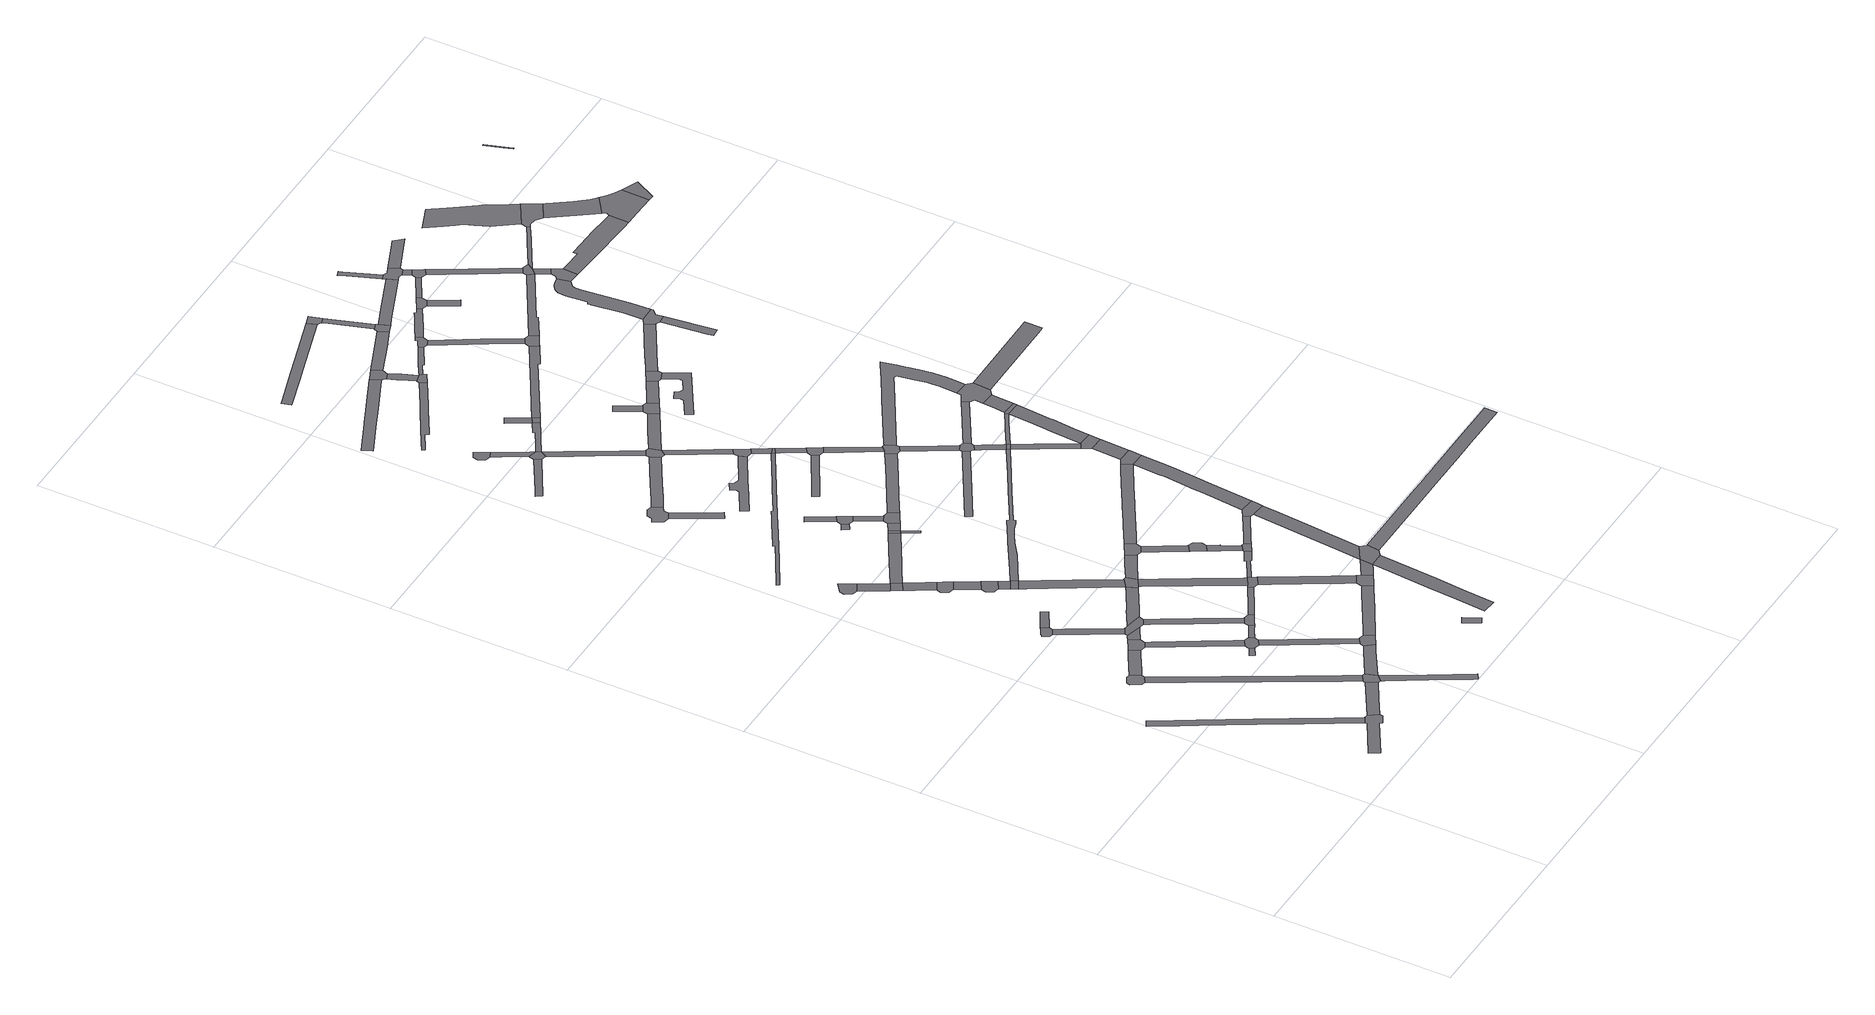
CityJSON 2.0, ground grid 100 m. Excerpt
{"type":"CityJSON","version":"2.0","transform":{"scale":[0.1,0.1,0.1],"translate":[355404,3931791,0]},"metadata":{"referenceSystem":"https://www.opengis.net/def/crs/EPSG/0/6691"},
"CityObjects":{
"road1":{"type":"Road","attributes":{"RoadStructureAttribute.sectionType":"1"},"geometry":[{"type":"MultiSurface","lod":"1","boundaries":[[[0,1,2,3,4,5,6,7,8,9,10,11,12,13,14,15,16,17,18]]]}]},
"road2":{"type":"Road","geometry":[{"type":"MultiSurface","lod":"1","boundaries":[[[19,20,21,22,23,10,9,24,25,26]]]}]},
"road3":{"type":"Road","geometry":[{"type":"MultiSurface","lod":"1","boundaries":[[[27,28,29,30,31,32,33,34]]]}]},
"road4":{"type":"Road","attributes":{"RoadStructureAttribute.sectionType":"1"},"geometry":[{"type":"MultiSurface","lod":"1","boundaries":[[[35,36,37,38,23,22]]]}]},
"road5":{"type":"Road","attributes":{"RoadStructureAttribute.sectionType":"1"},"geometry":[{"type":"MultiSurface","lod":"1","boundaries":[[[29,39,40,41,42,43,44,45,46,47,48,49,50,51,52,53,54,55,56,57,58,30]]]}]},
"road6":{"type":"Road","attributes":{"RoadStructureAttribute.sectionType":"1"},"geometry":[{"type":"MultiSurface","lod":"1","boundaries":[[[59,60,61,32,31,62,63,64]]]}]},
"road7":{"type":"Road","geometry":[{"type":"MultiSurface","lod":"1","boundaries":[[[48,47,37,36,65,66,67]]]}]},
"road8":{"type":"Road","geometry":[{"type":"MultiSurface","lod":"1","boundaries":[[[68,69,70,59,64,71,72]]]}]},
"road9":{"type":"Road","geometry":[{"type":"MultiSurface","lod":"1","boundaries":[[[73,74,75,76,77,78,79,80,81,82]]]}]},
"road10":{"type":"Road","attributes":{"RoadStructureAttribute.sectionType":"1"},"geometry":[{"type":"MultiSurface","lod":"1","boundaries":[[[83,84,85,86,87,73,82]]]}]},
"road11":{"type":"Road","attributes":{"RoadStructureAttribute.sectionType":"1"},"geometry":[{"type":"MultiSurface","lod":"1","boundaries":[[[88,89,90,91,66,65,92,93,94,95,96]]]}]},
"road12":{"type":"Road","attributes":{"RoadStructureAttribute.sectionType":"1"},"geometry":[{"type":"MultiSurface","lod":"1","boundaries":[[[71,97,98,99,100,101,102,72]]]}]},
"road13":{"type":"Road","attributes":{"RoadStructureAttribute.sectionType":"1"},"geometry":[{"type":"MultiSurface","lod":"1","boundaries":[[[103,104,105,106]]]}]},
"road14":{"type":"Road","attributes":{"RoadStructureAttribute.sectionType":"1"},"geometry":[{"type":"MultiSurface","lod":"1","boundaries":[[[68,107,108,109,110,69]]]}]},
"road15":{"type":"Road","attributes":{"RoadStructureAttribute.sectionType":"1"},"geometry":[{"type":"MultiSurface","lod":"1","boundaries":[[[74,111,112,113,75]]]}]},
"road16":{"type":"Road","attributes":{"RoadStructureAttribute.sectionType":"1"},"geometry":[{"type":"MultiSurface","lod":"1","boundaries":[[[66,114,115,116,117,118,119,67]]]}]},
"road17":{"type":"Road","geometry":[{"type":"MultiSurface","lod":"1","boundaries":[[[120,121,122,99,98,103,106,123,124]]]}]},
"road18":{"type":"Road","geometry":[{"type":"MultiSurface","lod":"1","boundaries":[[[125,126,127,128,129,130]]]}]},
"road19":{"type":"Road","geometry":[{"type":"MultiSurface","lod":"1","boundaries":[[[85,84,109,108,131,132,133,134]]]}]},
"road20":{"type":"Road","attributes":{"RoadStructureAttribute.sectionType":"1"},"geometry":[{"type":"MultiSurface","lod":"1","boundaries":[[[135,127,126,136]]]}]},
"road21":{"type":"Road","geometry":[{"type":"MultiSurface","lod":"1","boundaries":[[[137,135,136,138]]]}]},
"road22":{"type":"Road","attributes":{"RoadStructureAttribute.sectionType":"1"},"geometry":[{"type":"MultiSurface","lod":"1","boundaries":[[[139,140,141,142,120,124]]]}]},
"road23":{"type":"Road","attributes":{"RoadStructureAttribute.sectionType":"1"},"geometry":[{"type":"MultiSurface","lod":"1","boundaries":[[[122,121,143,144,145]]]}]},
"road24":{"type":"Road","attributes":{"RoadStructureAttribute.sectionType":"1"},"geometry":[{"type":"MultiSurface","lod":"1","boundaries":[[[146,147,148,149,150,137,138]]]}]},
"road25":{"type":"Road","attributes":{"RoadStructureAttribute.sectionType":"1"},"geometry":[{"type":"MultiSurface","lod":"1","boundaries":[[[151,152,132,131,153,154,155,156]]]}]},
"road26":{"type":"Road","geometry":[{"type":"MultiSurface","lod":"1","boundaries":[[[157,158,149,148,159,160,161,162]]]}]},
"road27":{"type":"Road","geometry":[{"type":"MultiSurface","lod":"1","boundaries":[[[163,141,140,116,115,164]]]}]},
"road28":{"type":"Road","attributes":{"RoadStructureAttribute.sectionType":"1"},"geometry":[{"type":"MultiSurface","lod":"1","boundaries":[[[161,165,166,167,168,169,170,162]]]}]},
"road29":{"type":"Road","attributes":{"RoadStructureAttribute.sectionType":"1"},"geometry":[{"type":"MultiSurface","lod":"1","boundaries":[[[133,171,172,173,174,175,176,177,178,179,134]]]}]},
"road30":{"type":"Road","geometry":[{"type":"MultiSurface","lod":"1","boundaries":[[[180,181,168,167,182,183]]]}]},
"road31":{"type":"Road","geometry":[{"type":"MultiSurface","lod":"1","boundaries":[[[155,184,145,144,185,186,187,156]]]}]},
"road32":{"type":"Road","attributes":{"RoadStructureAttribute.sectionType":"1"},"geometry":[{"type":"MultiSurface","lod":"1","boundaries":[[[181,180,188,189]]]}]},
"road33":{"type":"Road","geometry":[{"type":"MultiSurface","lod":"1","boundaries":[[[188,190,191,189]]]}]},
"road34":{"type":"Road","attributes":{"RoadStructureAttribute.sectionType":"1"},"geometry":[{"type":"MultiSurface","lod":"1","boundaries":[[[190,192,193,194,195,196,197,198,175,199,200,201,202,203,204,191]]]}]},
"road35":{"type":"Road","attributes":{"RoadStructureAttribute.sectionType":"1"},"geometry":[{"type":"MultiSurface","lod":"1","boundaries":[[[205,206,207,208,135,137,209,210,211,212]]]}]},
"road36":{"type":"Road","attributes":{"RoadStructureAttribute.sectionType":"1"},"geometry":[{"type":"MultiSurface","lod":"1","boundaries":[[[213,187,186,214,215,216]]]}]},
"road37":{"type":"Road","geometry":[{"type":"MultiSurface","lod":"1","boundaries":[[[217,218,219,199,175,174]]]}]},
"road38":{"type":"Road","geometry":[{"type":"MultiSurface","lod":"1","boundaries":[[[220,221,222,223,224,225,226,227,228,229]]]}]},
"road39":{"type":"Road","attributes":{"RoadStructureAttribute.sectionType":"1"},"geometry":[{"type":"MultiSurface","lod":"1","boundaries":[[[230,231,232,233,234,235,236,237,238,239,240,241,163,164]]]}]},
"road40":{"type":"Road","attributes":{"RoadStructureAttribute.sectionType":"1"},"geometry":[{"type":"MultiSurface","lod":"1","boundaries":[[[226,242,243,244,245,227]]]}]},
"road41":{"type":"Road","attributes":{"RoadStructureAttribute.sectionType":"1"},"geometry":[{"type":"MultiSurface","lod":"1","boundaries":[[[246,247,248,249]]]}]},
"road42":{"type":"Road","attributes":{"RoadStructureAttribute.sectionType":"1"},"geometry":[{"type":"MultiSurface","lod":"1","boundaries":[[[217,250,251,252,253,254,255,256,257,258,218]]]}]},
"road43":{"type":"Road","attributes":{"RoadStructureAttribute.sectionType":"1"},"geometry":[{"type":"MultiSurface","lod":"1","boundaries":[[[259,260,261,262,263,264,265,266,267,268,269,270,271,272,273,274,275,276,277,278,279]]]}]},
"road44":{"type":"Road","attributes":{"RoadStructureAttribute.sectionType":"1"},"geometry":[{"type":"MultiSurface","lod":"1","boundaries":[[[280,281,219,218,282,283]]]}]},
"road45":{"type":"Road","geometry":[{"type":"MultiSurface","lod":"1","boundaries":[[[215,284,285,286,287,255,254,216]]]}]},
"road46":{"type":"Road","geometry":[{"type":"MultiSurface","lod":"1","boundaries":[[[288,289,290,291]]]}]},
"road47":{"type":"Road","geometry":[{"type":"MultiSurface","lod":"1","boundaries":[[[292,293,205,212,294]]]}]},
"road48":{"type":"Road","geometry":[{"type":"MultiSurface","lod":"1","boundaries":[[[295,296,297,298,294,212]]]}]},
"road49":{"type":"Road","attributes":{"RoadStructureAttribute.sectionType":"1"},"geometry":[{"type":"MultiSurface","lod":"1","boundaries":[[[299,300,301,302]]]}]},
"road50":{"type":"Road","attributes":{"RoadStructureAttribute.sectionType":"1"},"geometry":[{"type":"MultiSurface","lod":"1","boundaries":[[[303,304,292,294]]]}]},
"road51":{"type":"Road","geometry":[{"type":"MultiSurface","lod":"1","boundaries":[[[288,291,305,306,299,302]]]}]},
"road52":{"type":"Road","attributes":{"RoadStructureAttribute.sectionType":"1"},"geometry":[{"type":"MultiSurface","lod":"1","boundaries":[[[307,308,309,310,311,312,313,314,315,316]]]}]},
"road53":{"type":"Road","attributes":{"RoadStructureAttribute.sectionType":"1"},"geometry":[{"type":"MultiSurface","lod":"1","boundaries":[[[284,317,318,319,320,321,322,323,285]]]}]},
"road54":{"type":"Road","attributes":{"RoadStructureAttribute.sectionType":"1"},"geometry":[{"type":"MultiSurface","lod":"1","boundaries":[[[324,306,305,325]]]}]},
"road55":{"type":"Road","geometry":[{"type":"MultiSurface","lod":"1","boundaries":[[[304,303,326,327,328,324,325]]]}]},
"road56":{"type":"Road","geometry":[{"type":"MultiSurface","lod":"1","boundaries":[[[329,330,280,283,331,332]]]}]},
"road57":{"type":"Road","geometry":[{"type":"MultiSurface","lod":"1","boundaries":[[[321,320,235,234,333,334,335]]]}]},
"road58":{"type":"Road","attributes":{"RoadStructureAttribute.sectionType":"1"},"geometry":[{"type":"MultiSurface","lod":"1","boundaries":[[[336,337,338,339,340,287,286,341,342,343,344,345,346]]]}]},
"road59":{"type":"Road","attributes":{"RoadStructureAttribute.sectionType":"1"},"geometry":[{"type":"MultiSurface","lod":"1","boundaries":[[[347,348,349,350,351,352,353,354,355,356,220,229]]]}]},
"road60":{"type":"Road","attributes":{"RoadStructureAttribute.sectionType":"1"},"geometry":[{"type":"MultiSurface","lod":"1","boundaries":[[[331,357,358,359,360,361,362,363,364,332]]]}]},
"road61":{"type":"Road","geometry":[{"type":"MultiSurface","lod":"1","boundaries":[[[365,366,367,368,369,370,371]]]}]},
"road62":{"type":"Road","attributes":{"RoadStructureAttribute.sectionType":"1"},"geometry":[{"type":"MultiSurface","lod":"1","boundaries":[[[372,373,374,375,376,377,378,379,380,381]]]}]},
"road63":{"type":"Road","attributes":{"RoadStructureAttribute.sectionType":"1"},"geometry":[{"type":"MultiSurface","lod":"1","boundaries":[[[382,383,384,385,386,360,359]]]}]},
"road64":{"type":"Road","attributes":{"RoadStructureAttribute.sectionType":"1"},"geometry":[{"type":"MultiSurface","lod":"1","boundaries":[[[370,387,388,389,390,391,392,393,371]]]}]},
"road65":{"type":"Road","attributes":{"RoadStructureAttribute.sectionType":"1"},"geometry":[{"type":"MultiSurface","lod":"1","boundaries":[[[334,394,377,395,335]]]}]},
"road66":{"type":"Road","attributes":{"RoadStructureAttribute.sectionType":"1"},"geometry":[{"type":"MultiSurface","lod":"1","boundaries":[[[396,397,398,399,400,401,402,403,404,405,406,407,408]]]}]},
"road67":{"type":"Road","geometry":[{"type":"MultiSurface","lod":"1","boundaries":[[[389,316,315,409,410,390]]]}]},
"road68":{"type":"Road","attributes":{"RoadStructureAttribute.sectionType":"1"},"geometry":[{"type":"MultiSurface","lod":"1","boundaries":[[[411,412,384,383,413,414,415]]]}]},
"road69":{"type":"Road","attributes":{"RoadStructureAttribute.sectionType":"1"},"geometry":[{"type":"MultiSurface","lod":"1","boundaries":[[[191,416,417,418,419,420,421,422,423,424,425,426,427,428,429,430,431,432,433,434,435,436,437,189]]]}]},
"road70":{"type":"Road","geometry":[{"type":"MultiSurface","lod":"1","boundaries":[[[345,438,439,415,414,346]]]}]},
"road71":{"type":"Road","attributes":{"RoadStructureAttribute.sectionType":"1"},"geometry":[{"type":"MultiSurface","lod":"1","boundaries":[[[440,441,442,443,444,445,446,447,448,410,409]]]}]},
"road72":{"type":"Road","geometry":[{"type":"MultiSurface","lod":"1","boundaries":[[[377,376,449,450,451,452,395]]]}]},
"road73":{"type":"Road","attributes":{"RoadStructureAttribute.sectionType":"1"},"geometry":[{"type":"MultiSurface","lod":"1","boundaries":[[[453,454,455,456,457,458,459,460,461]]]}]},
"road74":{"type":"Road","attributes":{"RoadStructureAttribute.sectionType":"1"},"geometry":[{"type":"MultiSurface","lod":"1","boundaries":[[[462,463,464,465,466,467,468,469,470,471,472,473,474]]]}]},
"road75":{"type":"Road","geometry":[{"type":"MultiSurface","lod":"1","boundaries":[[[475,445,444,353,352,476,477]]]}]},
"road76":{"type":"Road","attributes":{"RoadStructureAttribute.sectionType":"1"},"geometry":[{"type":"MultiSurface","lod":"1","boundaries":[[[410,478,479,480,481,482,483,484,390]]]}]},
"road77":{"type":"Road","attributes":{"RoadStructureAttribute.sectionType":"1"},"geometry":[{"type":"MultiSurface","lod":"1","boundaries":[[[327,485,486,487,488,489,490,491,492,493,494,495,328]]]}]},
"road78":{"type":"Road","attributes":{"RoadStructureAttribute.sectionType":"1"},"geometry":[{"type":"MultiSurface","lod":"1","boundaries":[[[438,496,497,498,499,439]]]}]},
"road79":{"type":"Road","attributes":{"RoadStructureAttribute.sectionType":"1"},"geometry":[{"type":"MultiSurface","lod":"1","boundaries":[[[500,501,502,503,504,505,506,507,508,509,510,511,512,513,514,515]]]}]},
"road80":{"type":"Road","attributes":{"RoadStructureAttribute.sectionType":"1"},"geometry":[{"type":"MultiSurface","lod":"1","boundaries":[[[516,477,476,517,518,519,520]]]}]},
"road81":{"type":"Road","attributes":{"RoadStructureAttribute.sectionType":"1"},"geometry":[{"type":"MultiSurface","lod":"1","boundaries":[[[452,521,522,523,524,525,526,527,528,529,395]]]}]},
"road82":{"type":"Road","attributes":{"RoadStructureAttribute.sectionType":"1"},"geometry":[{"type":"MultiSurface","lod":"1","boundaries":[[[530,531,532,533,534,535]]]}]},
"road83":{"type":"Road","attributes":{"RoadStructureAttribute.sectionType":"1"},"geometry":[{"type":"MultiSurface","lod":"1","boundaries":[[[536,537,538,539,540,541,542,543,544,545,546,547,548,549,550,551,330,329,552,553,554,555,556,557,558,559,560,561,562,563]]]}]},
"road84":{"type":"Road","geometry":[{"type":"MultiSurface","lod":"1","boundaries":[[[407,564,565,520,519,408]]]}]},
"road85":{"type":"Road","geometry":[{"type":"MultiSurface","lod":"1","boundaries":[[[566,567,481,568]]]}]},
"road86":{"type":"Road","attributes":{"RoadStructureAttribute.sectionType":"1"},"geometry":[{"type":"MultiSurface","lod":"1","boundaries":[[[569,570,565,564,279]]]}]},
"road87":{"type":"Road","geometry":[{"type":"MultiSurface","lod":"1","boundaries":[[[481,480,571,568]]]}]},
"road88":{"type":"Road","geometry":[{"type":"MultiSurface","lod":"1","boundaries":[[[572,569,279,278]]]}]},
"road89":{"type":"Road","attributes":{"RoadStructureAttribute.sectionType":"1"},"geometry":[{"type":"MultiSurface","lod":"1","boundaries":[[[573,574,575,576,572,278]]]}]},
"road90":{"type":"Road","attributes":{"RoadStructureAttribute.sectionType":"1"},"geometry":[{"type":"MultiSurface","lod":"1","boundaries":[[[577,578,579,475,477]]]}]},
"road91":{"type":"Road","geometry":[{"type":"MultiSurface","lod":"1","boundaries":[[[580,498,497,525,524,581,582]]]}]},
"road92":{"type":"Road","geometry":[{"type":"MultiSurface","lod":"1","boundaries":[[[460,583,584,575,574,461]]]}]},
"road93":{"type":"Road","attributes":{"RoadStructureAttribute.sectionType":"1"},"geometry":[{"type":"MultiSurface","lod":"1","boundaries":[[[585,586,587,584,583,588,589,590]]]}]},
"road94":{"type":"Road","geometry":[{"type":"MultiSurface","lod":"1","boundaries":[[[591,585,590,592,489,488,593,594,595]]]}]},
"road95":{"type":"Road","geometry":[{"type":"MultiSurface","lod":"1","boundaries":[[[596,597,598,599,600,601,602,462,474]]]}]},
"road96":{"type":"Road","attributes":{"RoadStructureAttribute.sectionType":"1"},"geometry":[{"type":"MultiSurface","lod":"1","boundaries":[[[603,604,605,606,607,608,609,610,611,612]]]}]},
"road97":{"type":"Road","attributes":{"RoadStructureAttribute.sectionType":"1"},"geometry":[{"type":"MultiSurface","lod":"1","boundaries":[[[613,614,615,616]]]}]},
"road98":{"type":"Road","attributes":{"RoadStructureAttribute.sectionType":"1"},"geometry":[{"type":"MultiSurface","lod":"1","boundaries":[[[617,618,619,620,621,622,598,597]]]}]},
"road99":{"type":"Road","attributes":{"RoadStructureAttribute.sectionType":"1"},"geometry":[{"type":"MultiSurface","lod":"1","boundaries":[[[623,594,593,624,625,626]]]}]},
"road100":{"type":"Road","geometry":[{"type":"MultiSurface","lod":"1","boundaries":[[[620,619,508,507,627,628,629]]]}]},
"road101":{"type":"Road","attributes":{"RoadStructureAttribute.sectionType":"1"},"geometry":[{"type":"MultiSurface","lod":"1","boundaries":[[[630,631,632,633,580,582,634,635,636,637,638,563]]]}]},
"road102":{"type":"Road","geometry":[{"type":"MultiSurface","lod":"1","boundaries":[[[616,615,578,577,639,640,641]]]}]},
"road103":{"type":"Road","geometry":[{"type":"MultiSurface","lod":"1","boundaries":[[[625,642,535,534,643,644,645,646,647,626]]]}]},
"road104":{"type":"Road","attributes":{"RoadStructureAttribute.sectionType":"1"},"geometry":[{"type":"MultiSurface","lod":"1","boundaries":[[[648,429,649,650,651,645,644]]]}]},
"road105":{"type":"Road","geometry":[{"type":"MultiSurface","lod":"1","boundaries":[[[429,428,652,649]]]}]},
"road106":{"type":"Road","attributes":{"RoadStructureAttribute.sectionType":"1"},"geometry":[{"type":"MultiSurface","lod":"1","boundaries":[[[653,654,655,656,657,568,571,658,659,660,661,662,663]]]}]},
"road107":{"type":"Road","geometry":[{"type":"MultiSurface","lod":"1","boundaries":[[[563,638,664,665,666,536]]]}]},
"road108":{"type":"Road","attributes":{"RoadStructureAttribute.sectionType":"1"},"geometry":[{"type":"MultiSurface","lod":"1","boundaries":[[[428,667,668,669,670,671,672,673,674,652]]]}]},
"road109":{"type":"Road","attributes":{"RoadStructureAttribute.sectionType":"1"},"geometry":[{"type":"MultiSurface","lod":"1","boundaries":[[[628,675,676,677,678,679,680,681,682,683,629]]]}]},
"road110":{"type":"Road","attributes":{"RoadStructureAttribute.sectionType":"1"},"geometry":[{"type":"MultiSurface","lod":"1","boundaries":[[[640,684,685,686,641]]]}]},
"road111":{"type":"Road","attributes":{"RoadStructureAttribute.sectionType":"1"},"geometry":[{"type":"MultiSurface","lod":"1","boundaries":[[[687,600,599,688,689,690]]]}]},
"road112":{"type":"Road","attributes":{"RoadStructureAttribute.sectionType":"1"},"geometry":[{"type":"MultiSurface","lod":"1","boundaries":[[[691,666,665,692]]]}]},
"road113":{"type":"Road","attributes":{"RoadStructureAttribute.sectionType":"1"},"geometry":[{"type":"MultiSurface","lod":"1","boundaries":[[[693,694,695,696,697,698,699,700,701,702,703,704,705,706,707,708]]]}]},
"road114":{"type":"Road","geometry":[{"type":"MultiSurface","lod":"1","boundaries":[[[709,671,670,691,692]]]}]},
"road115":{"type":"Road","attributes":{"RoadStructureAttribute.sectionType":"1"},"geometry":[{"type":"MultiSurface","lod":"1","boundaries":[[[710,711,712,713,649,652,714,715,710,716,717,718,671,709,719,720,721,722]]]}]},
"road116":{"type":"Road","attributes":{"RoadStructureAttribute.sectionType":"1"},"geometry":[{"type":"MultiSurface","lod":"1","boundaries":[[[723,724,725,726,727,728,647,646]]]}]},
"road117":{"type":"Road","geometry":[{"type":"MultiSurface","lod":"1","boundaries":[[[684,708,707,729,730,685]]]}]},
"road118":{"type":"Road","attributes":{"RoadStructureAttribute.sectionType":"1"},"geometry":[{"type":"MultiSurface","lod":"1","boundaries":[[[731,732,733,734,735,736,737,738,739,450,449,740,741,742,743,744,745,746,747]]]}]},
"road119":{"type":"Road","geometry":[{"type":"MultiSurface","lod":"1","boundaries":[[[748,749,750,681,680,751,752,753,754]]]}]},
"road120":{"type":"Road","attributes":{"RoadStructureAttribute.sectionType":"1"},"geometry":[{"type":"MultiSurface","lod":"1","boundaries":[[[755,756,757,758,759,760,761,762,763,764,765,766,767,768,769,770,771,772,773,774,775,776,591,595]]]}]},
"road121":{"type":"Road","geometry":[{"type":"MultiSurface","lod":"1","boundaries":[[[777,778,779,603,612,780]]]}]},
"road122":{"type":"Road","attributes":{"RoadStructureAttribute.sectionType":"1"},"geometry":[{"type":"MultiSurface","lod":"1","boundaries":[[[751,781,782,783,784,785,752]]]}]},
"road123":{"type":"Road","attributes":{"RoadStructureAttribute.sectionType":"1"},"geometry":[{"type":"MultiSurface","lod":"1","boundaries":[[[786,787,788,789,777,780]]]}]},
"road124":{"type":"Road","geometry":[{"type":"MultiSurface","lod":"1","boundaries":[[[788,787,690,689,790,791,792,793]]]}]},
"road125":{"type":"Road","geometry":[{"type":"MultiSurface","lod":"1","boundaries":[[[794,795,711,710,722]]]}]},
"road126":{"type":"Road","geometry":[{"type":"MultiSurface","lod":"1","boundaries":[[[663,662,796,797,798,799,783,782]]]}]},
"road127":{"type":"Road","attributes":{"RoadStructureAttribute.sectionType":"1"},"geometry":[{"type":"MultiSurface","lod":"1","boundaries":[[[800,795,794,801,802,803]]]}]},
"road128":{"type":"Road","attributes":{"RoadStructureAttribute.sectionType":"1"},"geometry":[{"type":"MultiSurface","lod":"1","boundaries":[[[804,805,806,807,754,753,808,809,810,811]]]}]},
"road129":{"type":"Road","geometry":[{"type":"MultiSurface","lod":"1","boundaries":[[[764,763,812,726,725,813,814,803,802,815,816]]]}]},
"road130":{"type":"Road","attributes":{"RoadStructureAttribute.sectionType":"1"},"geometry":[{"type":"MultiSurface","lod":"1","boundaries":[[[817,818,819,730,729,820,821,822,823,824]]]}]},
"road131":{"type":"Road","attributes":{"RoadStructureAttribute.sectionType":"1"},"geometry":[{"type":"MultiSurface","lod":"1","boundaries":[[[792,825,826,827,828,829,793]]]}]},
"road132":{"type":"Road","geometry":[{"type":"MultiSurface","lod":"1","boundaries":[[[810,830,831,832,833,811]]]}]},
"road133":{"type":"Road","geometry":[{"type":"MultiSurface","lod":"1","boundaries":[[[834,835,836,831,830]]]}]},
"road134":{"type":"Road","attributes":{"RoadStructureAttribute.sectionType":"1"},"geometry":[{"type":"MultiSurface","lod":"1","boundaries":[[[837,838,799,798,839,840,841,842,843,844,845]]]}]},
"road135":{"type":"Road","attributes":{"RoadStructureAttribute.sectionType":"1"},"geometry":[{"type":"MultiSurface","lod":"1","boundaries":[[[846,847,848,849,850,851]]]}]},
"road136":{"type":"Road","attributes":{"RoadStructureAttribute.sectionType":"1"},"geometry":[{"type":"MultiSurface","lod":"1","boundaries":[[[852,833,832,853]]]}]},
"road137":{"type":"Road","geometry":[{"type":"MultiSurface","lod":"1","boundaries":[[[854,824,823,851,850,855,856,857]]]}]},
"road138":{"type":"Road","attributes":{"RoadStructureAttribute.sectionType":"1"},"geometry":[{"type":"MultiSurface","lod":"1","boundaries":[[[858,859,860,861,862,863]]]}]},
"road139":{"type":"Road","geometry":[{"type":"MultiSurface","lod":"1","boundaries":[[[826,864,865,866,867,868,869,863,862,827]]]}]},
"road140":{"type":"Road","attributes":{"RoadStructureAttribute.sectionType":"1"},"geometry":[{"type":"MultiSurface","lod":"1","boundaries":[[[815,870,871,872,816]]]}]},
"road141":{"type":"Road","attributes":{"RoadStructureAttribute.sectionType":"1"},"geometry":[{"type":"MultiSurface","lod":"1","boundaries":[[[873,874,875,876,877,878,879,880,881,882,883,884,885,886,887,888,889,890,891,892,893,894,895,896,897,898,899,900,901,902,854,857]]]}]},
"road142":{"type":"Road","attributes":{"RoadStructureAttribute.sectionType":"1"},"geometry":[{"type":"MultiSurface","lod":"1","boundaries":[[[903,866,865,904]]]}]},
"road143":{"type":"Road","geometry":[{"type":"MultiSurface","lod":"1","boundaries":[[[905,906,907,908,903,904,909,852,853]]]}]},
"road144":{"type":"Road","attributes":{"RoadStructureAttribute.sectionType":"1"},"geometry":[{"type":"MultiSurface","lod":"1","boundaries":[[[906,910,911,912,913,914,915,916,917,918,907]]]}]},
"road145":{"type":"Road","attributes":{"RoadStructureAttribute.sectionType":"1"},"geometry":[{"type":"MultiSurface","lod":"1","boundaries":[[[867,919,920,921,922,868]]]}]},
"road146":{"type":"Road","geometry":[{"type":"MultiSurface","lod":"1","boundaries":[[[923,915,914,845,844,924]]]}]},
"road147":{"type":"Road","geometry":[{"type":"MultiSurface","lod":"1","boundaries":[[[925,926,927,928,929,881,880,930,931,932,933]]]}]},
"road148":{"type":"Road","attributes":{"RoadStructureAttribute.sectionType":"1"},"geometry":[{"type":"MultiSurface","lod":"1","boundaries":[[[932,934,935,924,844,933]]]}]},
"road149":{"type":"Road","attributes":{"RoadStructureAttribute.sectionType":"1"},"geometry":[{"type":"MultiSurface","lod":"1","boundaries":[[[936,937,938,923,924,939,940,941,942]]]}]},
"road150":{"type":"Road","attributes":{"RoadStructureAttribute.sectionType":"1"},"geometry":[{"type":"MultiSurface","lod":"1","boundaries":[[[943,944,945,946,947,948,949,950,951,952,953,954,955,931,930]]]}]},
"road151":{"type":"Road","attributes":{"RoadStructureAttribute.sectionType":"1"},"geometry":[{"type":"MultiSurface","lod":"1","boundaries":[[[956,957,958,959,960,961,962,963,964,965,966,967,968,969,970,971]]]}]},
"road152":{"type":"Road","geometry":[{"type":"MultiSurface","lod":"1","boundaries":[[[962,961,942,941,972,973,974,975]]]}]},
"road153":{"type":"Road","attributes":{"RoadStructureAttribute.sectionType":"1"},"geometry":[{"type":"MultiSurface","lod":"1","boundaries":[[[976,977,978,979,980,981,982,983,975,974,984,985,986,987]]]}]},
"road154":{"type":"Road","attributes":{"RoadStructureAttribute.sectionType":"1"},"geometry":[{"type":"MultiSurface","lod":"1","boundaries":[[[988,989,948,947,990,991,992,993,994,995,976,987]]]}]},
"road155":{"type":"Road","geometry":[{"type":"MultiSurface","lod":"1","boundaries":[[[996,997,998,993,992,999]]]}]},
"road156":{"type":"Road","geometry":[{"type":"MultiSurface","lod":"1","boundaries":[[[1000,1001,1002,1003,1004,1005]]]}]}
},
"vertices":[
[0,1270,0],[16,1243,0],[84,1125,0],[130,1045,0],[266,811,0],[269,807,0],[276,795,0],[383,610,0],[395,591,0],[544,332,0],[581,353,0],[431,612,0],[394,675,0],[313,816,0],[306,828,0],[167,1066,0],[162,1074,0],[52,1264,0],[36,1290,0],
[580,268,0],[589,254,0],[635,281,0],[640,299,0],[601,349,0],[551,321,0],[346,202,0],[376,150,0],
[245,1499,0],[278,1445,0],[296,1440,0],[333,1463,0],[338,1481,0],[307,1535,0],[289,1539,0],[252,1518,0],
[746,362,0],[855,426,0],[822,480,0],[715,416,0],
[386,1282,0],[397,1262,0],[483,1107,0],[521,1039,0],[581,934,0],[641,828,0],[680,759,0],[778,584,0],[827,499,0],[864,521,0],[816,606,0],[717,781,0],[703,807,0],[619,955,0],[603,983,0],[589,1008,0],[548,1081,0],[521,1129,0],[423,1304,0],[386,1369,0],
[476,1633,0],[442,1613,0],[366,1569,0],[373,1501,0],[474,1560,0],[508,1580,0],
[871,420,0],[899,454,0],[881,516,0],
[580,1622,0],[548,1676,0],[497,1645,0],[536,1572,0],[572,1593,0],
[440,2044,0],[444,2063,0],[422,2100,0],[411,2093,0],[379,2075,0],[377,2073,0],[378,2071,0],[367,2064,0],[384,2027,0],[402,2023,0],
[495,1862,0],[582,1711,0],[620,1733,0],[532,1885,0],[472,1988,0],
[1149,23,0],[1026,236,0],[1024,239,0],[957,355,0],[881,403,0],[988,218,0],[991,214,0],[1102,24,0],[1115,3,0],
[691,1309,0],[787,1144,0],[823,1167,0],[797,1212,0],[716,1349,0],[591,1562,0],
[780,1116,0],[731,1088,0],[745,1063,0],[796,1092,0],
[644,1660,0],[662,1671,0],[578,1693,0],[571,1690,0],
[456,2070,0],[550,2124,0],[529,2161,0],
[1065,554,0],[1108,579,0],[1069,625,0],[1056,618,0],[1035,606,0],[884,517,0],
[859,1106,0],[865,1131,0],[855,1158,0],[822,1085,0],[822,1084,0],
[206,3044,0],[234,3036,0],[286,3066,0],[239,3147,0],[191,3109,0],[184,3079,0],
[690,1664,0],[726,1684,0],[734,1712,0],[637,1728,0],
[369,2922,0],[318,2893,0],
[399,2870,0],[348,2840,0],
[977,821,0],[1076,652,0],[1112,674,0],[1009,850,0],
[914,1159,0],[948,1177,0],[934,1203,0],
[380,2785,0],[418,2722,0],[434,2695,0],[487,2723,0],[459,2770,0],
[852,1468,0],[770,1610,0],[706,1635,0],[815,1448,0],[941,1231,0],[978,1251,0],
[516,2673,0],[503,2696,0],[426,2666,0],[447,2631,0],[476,2623,0],[528,2653,0],
[1140,666,0],[1170,615,0],
[492,2594,0],[540,2511,0],[545,2503,0],[597,2533,0],[578,2566,0],[542,2628,0],
[756,1725,0],[779,1738,0],[924,1823,0],[928,1825,0],[906,1882,0],[865,1858,0],[749,1791,0],[748,1793,0],[707,1769,0],
[587,2430,0],[639,2460,0],[537,2473,0],[559,2438,0],
[941,1229,0],[976,1193,0],[1021,1218,0],[1006,1244,0],
[617,2377,0],[670,2408,0],
[637,2343,0],[690,2373,0],
[650,2320,0],[658,2306,0],[688,2256,0],[689,2254,0],[712,2216,0],[756,2141,0],[783,2094,0],[953,1921,0],[836,2123,0],[826,2140,0],[749,2272,0],[704,2349,0],[696,2363,0],
[707,3118,0],[596,3053,0],[511,3004,0],[439,2962,0],[485,2919,0],[541,2951,0],[613,2993,0],[738,3065,0],
[1063,1276,0],[1074,1248,0],[1207,1323,0],[1193,1349,0],
[937,1830,0],[987,1859,0],[970,1919,0],
[318,4246,0],[290,4254,0],[252,4232,0],[244,4203,0],[220,4189,0],[251,4136,0],[280,4129,0],[320,4152,0],[326,4180,0],[349,4194,0],
[1258,665,0],[1263,668,0],[1366,727,0],[1404,749,0],[1506,808,0],[1476,860,0],[1424,831,0],[1337,780,0],[1264,738,0],[1242,725,0],[1196,698,0],[1183,691,0],
[383,3950,0],[420,3886,0],[459,3909,0],[378,4049,0],
[1545,218,0],[1497,306,0],[1462,286,0],[1510,199,0],
[945,1818,0],[946,1816,0],[1072,1595,0],[1160,1441,0],[1208,1358,0],[1258,1388,0],[1251,1400,0],[1122,1624,0],[1040,1767,0],
[774,3812,0],[735,3789,0],[585,3702,0],[579,3710,0],[540,3687,0],[489,3658,0],[433,3624,0],[344,3572,0],[350,3562,0],[251,3506,0],[85,3411,0],[95,3396,0],[260,3490,0],[441,3596,0],[503,3632,0],[570,3671,0],[744,3772,0],[784,3795,0],[829,3822,0],[986,3912,0],[976,3928,0],
[1121,2007,0],[1063,1974,0],[1094,1921,0],[1152,1954,0],
[1236,1318,0],[1287,1348,0],[1272,1374,0],[1263,1390,0],
[657,3357,0],[620,3335,0],[641,3300,0],[679,3324,0],
[722,3127,0],[716,3123,0],[753,3074,0],
[785,2979,0],[785,2978,0],[801,2987,0],[793,3001,0],
[699,3407,0],[619,3545,0],[584,3525,0],[664,3387,0],
[804,3104,0],[773,3156,0],
[704,3317,0],[739,3337,0],
[364,4936,0],[231,4859,0],[150,4812,0],[140,4806,0],[118,4793,0],[139,4761,0],[160,4773,0],[246,4823,0],[386,4904,0],[368,4939,0],
[1270,1259,0],[1346,1128,0],[1453,944,0],[1482,894,0],[1535,924,0],[1474,1028,0],[1394,1164,0],
[816,3204,0],[781,3186,0],
[840,3125,0],[874,3145,0],[843,3197,0],
[1226,1999,0],[1197,2050,0],[1180,1947,0],[1220,1969,0],
[1524,819,0],[1578,850,0],[1548,902,0],
[1377,1470,0],[1367,1465,0],[1373,1453,0],[1271,1394,0],[1267,1393,0],[1288,1383,0],[1384,1439,0],[1388,1433,0],[1400,1440,0],[1450,1469,0],[1431,1501,0],
[371,4207,0],[374,4208,0],[390,4218,0],[417,4233,0],[511,4289,0],[686,4391,0],[659,4445,0],[482,4342,0],[368,4275,0],[343,4260,0],
[1226,1869,0],[1276,1785,0],[1301,1741,0],[1340,1766,0],[1338,1768,0],[1298,1836,0],[1277,1873,0],[1232,1949,0],
[285,5201,0],[269,5228,0],[237,5209,0],[229,5180,0],[249,5145,0],[278,5137,0],[311,5155,0],
[1678,224,0],[1691,388,0],[1705,561,0],[1726,842,0],[1729,893,0],[1649,891,0],[1646,855,0],[1623,567,0],[1610,394,0],[1598,230,0],
[1304,1735,0],[1344,1666,0],[1383,1689,0],[1391,1718,0],[1368,1757,0],
[308,5087,0],[370,4980,0],[376,4970,0],[425,4958,0],[411,4982,0],[335,5112,0],[316,5146,0],
[1617,873,0],[1654,966,0],
[714,3967,0],[685,3974,0],[682,3974,0],[670,3997,0],[626,3972,0],[641,3946,0],[636,3922,0],[506,3847,0],[528,3808,0],[703,3909,0],[716,3917,0],[894,4019,0],[878,4062,0],
[416,4896,0],[438,4934,0],
[1412,1626,0],[1418,1629,0],[1378,1605,0],[1434,1511,0],[1467,1533,0],
[864,2474,0],[942,2530,0],[945,2533,0],[990,2559,0],[1036,2586,0],[1074,2597,0],[1100,2612,0],[1094,2622,0],[1167,2665,0],[1287,2736,0],[1408,2807,0],[1563,2896,0],[1574,2902,0],[1565,2920,0],[1398,2822,0],[1288,2757,0],[1158,2681,0],[1085,2638,0],[1078,2650,0],[957,2578,0],[938,2567,0],[745,2452,0],
[1500,1499,0],[1482,1530,0],
[456,4827,0],[485,4776,0],[537,4687,0],[588,4597,0],[664,4466,0],[695,4485,0],[568,4706,0],[518,4794,0],[495,4835,0],
[1758,919,0],[1769,989,0],[1768,989,0],[1741,1019,0],
[986,3707,0],[887,3651,0],[869,3641,0],[777,3589,0],[797,3554,0],[888,3606,0],[982,3659,0],[1076,3712,0],[1057,3747,0],
[523,5954,0],[486,5937,0],[432,5913,0],[304,5854,0],[212,5813,0],[205,5809,0],[16,5723,0],[41,5668,0],[237,5757,0],[312,5791,0],[344,5805,0],[538,5894,0],[548,5899,0],
[718,4479,0],[711,4384,0],[734,4417,0],
[531,4988,0],[564,5007,0],[635,5048,0],[615,5083,0],[550,5045,0],[556,5034,0],[472,4985,0],
[903,3162,0],[1108,3281,0],[1207,3339,0],[1274,3378,0],[1244,3431,0],[1151,3376,0],[1143,3372,0],[1077,3333,0],[949,3259,0],[875,3216,0],[872,3214,0],
[1535,1519,0],[1686,1607,0],[1668,1639,0],[1536,1561,0],
[192,5455,0],[279,5506,0],[290,5488,0],[388,5544,0],[448,5579,0],[461,5587,0],[484,5600,0],[640,5690,0],[619,5725,0],[472,5639,0],[464,5635,0],[436,5618,0],[415,5606,0],[211,5488,0],[164,5461,0],[173,5445,0],
[865,4191,0],[792,4245,0],[834,4173,0],[881,4092,0],[912,4110,0],
[1741,1023,0],[1766,1307,0],[1782,1496,0],[1790,1592,0],[1709,1599,0],[1707,1583,0],[1692,1414,0],[1683,1316,0],[1666,1112,0],
[1005,2849,0],[1007,2845,0],[1025,2814,0],[1205,2919,0],[1464,3069,0],[1443,3103,0],
[1734,2366,0],[1691,2341,0],[1617,2299,0],[1612,2296,0],[1535,2250,0],[1482,2219,0],[1455,2203,0],[1395,2167,0],[1377,2157,0],[1369,2152,0],[1337,2134,0],[1307,2116,0],[1280,2099,0],[1240,2076,0],[1220,2064,0],[1216,2062,0],[1235,2004,0],[1251,2013,0],[1279,2029,0],[1408,2104,0],[1416,2109,0],[1425,2114,0],[1433,2119,0],[1457,2133,0],[1487,2151,0],[1565,2197,0],[1600,2218,0],[1764,2312,0],
[926,4015,0],[957,4033,0],
[580,5223,0],[545,5202,0],[649,5103,0],
[1011,3941,0],[1004,3954,0],
[669,5068,0],
[1018,3930,0],
[999,3889,0],[1065,3776,0],[1097,3795,0],[1032,3905,0],
[981,4561,0],[950,4614,0],[831,4546,0],
[1713,1665,0],[1792,1622,0],[1795,1657,0],
[1106,3704,0],[1139,3723,0],
[1285,3470,0],[1187,3640,0],[1159,3688,0],[1127,3669,0],[1157,3616,0],[1259,3441,0],
[1302,3467,0],[1247,3433,0],[1297,3376,0],[1327,3397,0],[1329,3414,0],
[564,5889,0],[567,5882,0],[605,5898,0],[616,5928,0],[592,5983,0],[532,5958,0],[530,5957,0],
[758,6440,0],[480,6352,0],[371,6318,0],[184,6259,0],[147,6248,0],[163,6195,0],[349,6253,0],[437,6281,0],[497,6300,0],[775,6387,0],
[923,4796,0],[884,4774,0],[958,4644,0],[996,4667,0],
[588,5831,0],[595,5816,0],[625,5743,0],[669,5754,0],[635,5836,0],[632,5844,0],
[1426,3228,0],[1366,3259,0],[1446,3121,0],[1480,3137,0],
[694,5722,0],[684,5739,0],[674,5756,0],
[1757,2156,0],[1756,2129,0],[1739,1951,0],[1735,1905,0],[1817,1900,0],[1823,1967,0],[1836,2128,0],[1838,2156,0],[1847,2308,0],
[996,4570,0],[1050,4602,0],[1026,4659,0],
[1447,3120,0],[1479,3065,0],[1484,3057,0],[1515,3076,0],[1522,3095,0],[1502,3130,0],
[1501,3028,0],[1597,2938,0],[1593,2945,0],[1536,3041,0],
[1607,2922,0],
[938,5271,0],[871,5232,0],[856,5223,0],[855,5223,0],[739,5155,0],[733,5105,0],[886,5194,0],[1031,5279,0],[1037,5269,0],[1158,5339,0],[1132,5384,0],
[1850,2379,0],[1850,2380,0],[1766,2384,0],
[1635,2798,0],[1647,2777,0],[1698,2688,0],[1749,2599,0],[1781,2618,0],[1709,2743,0],[1674,2804,0],[1667,2817,0],
[748,5777,0],[752,5769,0],[753,5770,0],[763,5776,0],[859,5831,0],[871,5838,0],[857,5862,0],[749,5800,0],[696,5769,0],
[1199,4690,0],[1169,4742,0],[1055,4676,0],
[658,6011,0],[789,6000,0],[895,6045,0],[872,6101,0],
[1777,2550,0],[1859,2546,0],
[1267,4610,0],[1264,4587,0],[1202,4550,0],[1176,4557,0],[1164,4580,0],[1119,4557,0],[1133,4531,0],[1129,4506,0],[1039,4452,0],[1035,4449,0],[1039,4443,0],[1058,4411,0],[1336,4578,0],[1325,4598,0],[1266,4703,0],[1223,4687,0],
[1862,2614,0],
[1813,3044,0],[1804,3060,0],[1739,3022,0],[1705,3002,0],[1709,2982,0],[1750,3007,0],[1805,2931,0],[1799,2839,0],[1795,2792,0],[1869,2708,0],[1878,2830,0],[1878,2835,0],[1894,3038,0],
[1599,3140,0],[1665,3179,0],[1801,3259,0],[1781,3293,0],[1655,3220,0],[1556,3162,0],
[1268,4731,0],[1238,4782,0],
[2988,994,0],[2705,992,0],[2521,992,0],[2451,992,0],[2443,992,0],[2398,992,0],[2384,992,0],[2355,992,0],[2233,992,0],[1828,919,0],[2233,920,0],[2350,921,0],[2581,922,0],[2694,922,0],[2695,922,0],[2715,922,0],[2987,922,0],
[899,5900,0],[905,5890,0],[881,5876,0],[894,5832,0],[932,5847,0],[939,5877,0],[919,5912,0],
[1345,3423,0],[1731,3647,0],[1789,3681,0],[1805,3671,0],[1819,3592,0],[1833,3516,0],[1836,3483,0],[1836,3452,0],[1831,3348,0],[1912,3344,0],[1914,3387,0],[1917,3456,0],[1913,3527,0],[1899,3606,0],[1890,3654,0],[1890,3658,0],[1879,3714,0],[1864,3797,0],[1778,3747,0],[1769,3741,0],[1613,3651,0],[1312,3474,0],
[831,6388,0],[808,6456,0],[773,6445,0],[797,6376,0],
[1050,5567,0],[1140,5414,0],[1176,5432,0],[1088,5582,0],[1065,5621,0],
[803,6360,0],[882,6123,0],[915,6137,0],[908,6158,0],
[910,6051,0],[925,6057,0],[944,6065,0],[920,6121,0],
[1896,3059,0],[1815,3066,0],
[1170,5347,0],[1182,5353,0],[1229,5381,0],[1203,5425,0],
[1820,3140,0],[1901,3136,0],[1904,3188,0],[1823,3193,0],
[1092,5997,0],[1086,6008,0],[1064,5995,0],[979,5946,0],[987,5905,0],[1009,5917,0],[1134,5989,0],[1120,6014,0],
[1830,3322,0],[1809,3254,0],[1826,3243,0],[1933,3214,0],[1939,3314,0],
[1343,4844,0],[1312,4826,0],[1262,4796,0],[1282,4739,0],[1311,4756,0],[1400,4808,0],[1586,4917,0],[1556,4969,0],
[986,6083,0],[1274,6203,0],[1251,6258,0],[1031,6167,0],[936,6127,0],
[1163,5981,0],[1202,6003,0],[1208,6032,0],[1194,6057,0],
[1245,5833,0],[1285,5854,0],[1203,6002,0],
[1598,5654,0],[1204,5425,0],[1301,5423,0],[1352,5452,0],[1351,5453,0],[1346,5462,0],[1529,5568,0],[1639,5631,0],[1614,5663,0],
[1642,4649,0],[1646,4621,0],[1679,4625,0],[1691,4627,0],[1656,4910,0],[1611,4904,0],
[1328,6134,0],[1342,6109,0],
[1590,4988,0],[1651,4955,0],[1677,4979,0],[1676,4992,0],
[1196,6477,0],[1189,6496,0],[1161,6485,0],[1178,6442,0],[1244,6276,0],[1272,6287,0],
[1296,6212,0],[1317,6206,0],[1354,6220,0],[1361,6239,0],[1329,6291,0],[1297,6277,0],
[2463,3218,0],[2481,3218,0],[2481,3319,0],
[1671,5108,0],[1650,5278,0],[1641,5369,0],[1641,5386,0],[1643,5403,0],[1645,5413,0],[1649,5423,0],[1675,5446,0],[1661,5517,0],[1658,5517,0],[1649,5515,0],[1626,5509,0],[1609,5503,0],[1599,5497,0],[1591,5492,0],[1585,5486,0],[1577,5476,0],[1572,5467,0],[1568,5457,0],[1566,5448,0],[1565,5435,0],[1565,5414,0],[1565,5413,0],[1568,5376,0],[1569,5373,0],[1576,5295,0],[1562,5287,0],[1563,5275,0],[1564,5269,0],[1585,5098,0],
[1376,6182,0],[1341,6162,0],
[1346,6111,0],[1374,6103,0],[1409,6124,0],[1406,6129,0],[1336,6141,0],
[1427,6014,0],[1484,5916,0],[1503,5883,0],[1505,5880,0],[1619,5686,0],[1654,5705,0],[1535,5909,0],[1519,5937,0],[1472,6016,0],
[1502,6299,0],[1572,6328,0],[1527,6374,0],[1476,6354,0],
[1691,5695,0],[1668,5661,0],
[1678,5546,0],[1675,5534,0],[1671,5527,0],[1666,5522,0],[1662,5518,0],[1740,5442,0],[1745,5527,0],[1715,5579,0],[1680,5559,0],
[1691,5621,0],[1672,5654,0],
[1875,5802,0],[1855,5791,0],[1842,5783,0],[1854,5768,0],[1864,5774,0],[1954,5828,0],[1945,5843,0],
[1919,5430,0],[1966,5427,0],[2080,5422,0],[2170,5418,0],[2217,5416,0],[2221,5528,0],[2132,5534,0],[2118,5535,0],[2070,5538,0],[1954,5543,0],[1881,5546,0],[1880,5518,0],[1772,5525,0],
[1748,6209,0],[1785,6159,0],[1808,6128,0],[1831,6074,0],[1861,6004,0],[1952,5877,0],[2085,5958,0],[2059,6001,0],[1999,6104,0],[1989,6118,0],[1980,6130,0],[1885,6261,0],[1863,6292,0],[1839,6324,0],[1822,6348,0],[1687,6294,0],
[1969,5837,0],[2009,5834,0],[2044,5804,0],[2141,5861,0],
[2318,5639,0],[2312,5646,0],[2287,5668,0],[2258,5700,0],[2231,5734,0],[2191,5789,0],[2173,5815,0],[2151,5845,0],[2082,5751,0],[2101,5724,0],[2143,5668,0],[2216,5566,0],
[2231,5546,0],[2224,5534,0],[2265,5415,0],[2300,5414,0],[2420,5411,0],[2424,5569,0],[2388,5588,0],[2353,5612,0],
[2519,5530,0],[2505,5534,0],[2465,5550,0],[2455,5410,0],
[2455,6196,0],[2440,6243,0],[2407,6343,0],[2397,6340,0],[2430,6240,0],[2446,6193,0]
]}
